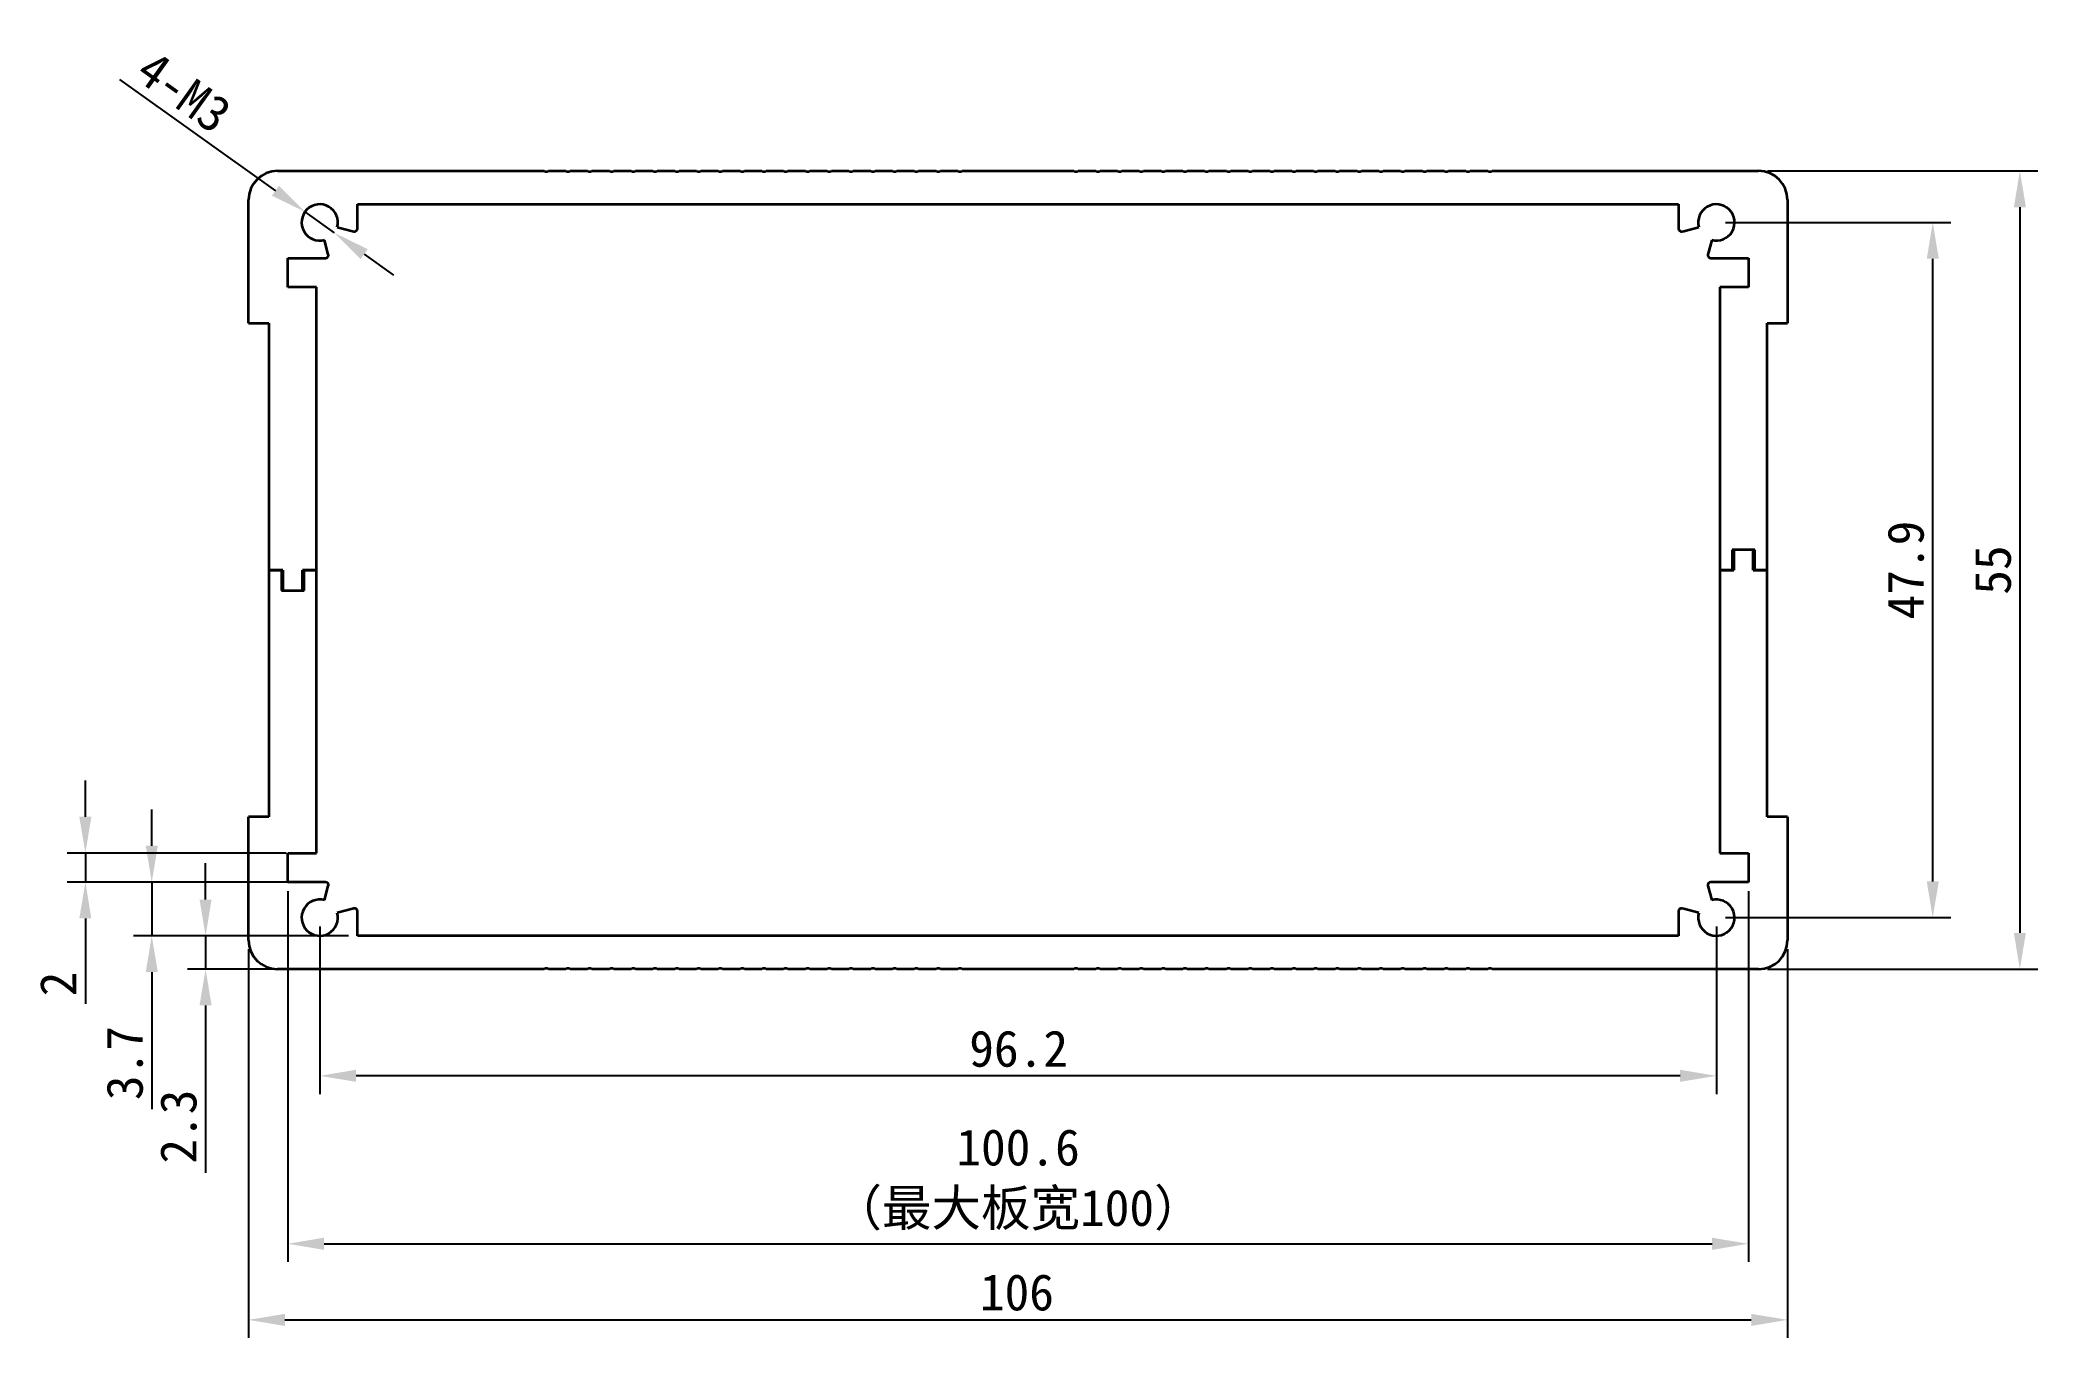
# Model space of a CAD drawing. Header units: millimetres. Extents: x 68 to 205, y 78 to 167.
import ezdxf

# ---------------------------------------------------------------- set-up
doc = ezdxf.new("R2010")
doc.units = ezdxf.units.MM
doc.header["$PDSIZE"] = -1
doc.layers.add('文字层', color=30, linetype='Continuous', lineweight=25)
doc.layers.add('细实线层', color=7, linetype='Continuous')
doc.styles.get("Standard").update_dxf_attribs({"font": 'simhei.ttf'})
doc.dimstyles.new('ISO-25', dxfattribs={"dimtxt": 2.5, "dimasz": 2.5, "dimexe": 1.25, "dimexo": 0.625, "dimtad": 1, "dimdec": 1, "dimdsep": 46, "dimtxsty": 'Standard', "dimcen": 2.5, "dimadec": 0, "dimazin": 0, "dimtfac": 1, "dimtdec": 1, "dimtmove": 0, "dimatfit": 3, "dimfxl": 1, "dimarcsym": 0})

# ---------------------------------------------------------------- blocks, each defined once
blk = doc.blocks.new('_D')
at = {"layer": 'Defpoints', "color": 0}
for p in [(86.9, 106.9), (183.1, 106.9), (86.9, 96)]:
    blk.add_point(p, dxfattribs=at)
at = {"layer": '细实线层', "color": 0, "lineweight": -2}
for p, q in [((86.9, 106.28), (86.9, 94.75)), ((183.1, 106.28), (183.1, 94.75)), ((180.6, 96), (89.4, 96))]:
    blk.add_line(p, q, dxfattribs=at)
at = {"layer": '细实线层', "color": 0}
for points in [[(89.4, 96.42), (89.4, 95.59), (86.9, 96)], [(180.6, 96.42), (180.6, 95.59), (183.1, 96)]]:
    blk.add_solid(points, dxfattribs=at)
at = {"layer": '细实线层', "color": 0, "insert": (135.04, 99.13), "char_height": 2.5, "attachment_point": 2}
blk.add_mtext('96.2', dxfattribs=at)
blk = doc.blocks.new('_D_1')
at = {"layer": 'Defpoints', "color": 0}
for p in [(183.1, 154.8), (198, 154.8), (183.1, 106.9)]:
    blk.add_point(p, dxfattribs=at)
at = {"layer": '细实线层', "color": 0, "lineweight": -2}
for p, q in [((183.73, 154.8), (199.25, 154.8)), ((198, 109.4), (198, 152.3)), ((183.73, 106.9), (199.25, 106.9))]:
    blk.add_line(p, q, dxfattribs=at)
at = {"layer": '细实线层', "color": 0}
for points in [[(197.59, 152.3), (198.42, 152.3), (198, 154.8)], [(197.59, 109.4), (198.42, 109.4), (198, 106.9)]]:
    blk.add_solid(points, dxfattribs=at)
at = {"layer": '细实线层', "color": 0, "insert": (194.88, 130.85), "char_height": 2.5, "attachment_point": 2, "rotation": 90}
blk.add_mtext('47.9', dxfattribs=at)
blk = doc.blocks.new('_D_2')
at = {"layer": 'Defpoints', "color": 0}
for p in [(186, 158.35), (186, 103.35), (204, 103.35)]:
    blk.add_point(p, dxfattribs=at)
at = {"layer": '细实线层', "color": 0, "lineweight": -2}
for p, q in [((186.63, 158.35), (205.25, 158.35)), ((204, 155.85), (204, 105.85)), ((186.63, 103.35), (205.25, 103.35))]:
    blk.add_line(p, q, dxfattribs=at)
at = {"layer": '细实线层', "color": 0}
for points in [[(203.59, 155.85), (204.42, 155.85), (204, 158.35)], [(203.59, 105.85), (204.42, 105.85), (204, 103.35)]]:
    blk.add_solid(points, dxfattribs=at)
at = {"layer": '细实线层', "color": 0, "insert": (200.88, 130.85), "char_height": 2.5, "attachment_point": 2, "rotation": 90}
blk.add_mtext('55', dxfattribs=at)
blk = doc.blocks.new('_D_3')
at = {"layer": 'Defpoints', "color": 0}
for p in [(82, 105.35), (188, 105.35), (188, 79.19)]:
    blk.add_point(p, dxfattribs=at)
at = {"layer": '细实线层', "color": 0, "lineweight": -2}
for p, q in [((82, 104.73), (82, 77.94)), ((188, 104.73), (188, 77.94)), ((84.5, 79.19), (185.5, 79.19))]:
    blk.add_line(p, q, dxfattribs=at)
at = {"layer": '细实线层', "color": 0}
for points in [[(84.5, 79.6), (84.5, 78.77), (82, 79.19)], [(185.5, 79.6), (185.5, 78.77), (188, 79.19)]]:
    blk.add_solid(points, dxfattribs=at)
at = {"layer": '细实线层', "color": 0, "insert": (134.92, 82.34), "char_height": 2.5, "attachment_point": 2}
blk.add_mtext('106', dxfattribs=at)
blk = doc.blocks.new('_D_4')
at = {"layer": 'Defpoints', "color": 0}
for p in [(85.89, 155.53), (87.92, 154.08)]:
    blk.add_point(p, dxfattribs=at)
at = {"layer": '细实线层', "color": 0, "lineweight": -2}
for p, q in [((73.11, 164.65), (83.85, 156.98)), ((87.92, 154.08), (85.89, 155.53)), ((89.96, 152.62), (91.99, 151.17))]:
    blk.add_line(p, q, dxfattribs=at)
at = {"layer": '细实线层', "color": 0}
for points in [[(84.09, 157.32), (83.61, 156.64), (85.89, 155.53)], [(90.2, 152.96), (89.71, 152.28), (87.92, 154.08)]]:
    blk.add_solid(points, dxfattribs=at)
at = {"layer": '细实线层', "color": 0, "insert": (77.55, 163.79), "char_height": 2.5, "attachment_point": 5, "rotation": 324.4644}
blk.add_mtext('4-M3', dxfattribs=at)
blk = doc.blocks.new('_D_6')
at = {"layer": 'Defpoints', "color": 0}
for p in [(89.5, 105.65), (79.04, 103.35), (102.35, 103.35)]:
    blk.add_point(p, dxfattribs=at)
at = {"layer": '细实线层', "color": 0, "lineweight": -2}
for p, q in [((79.04, 108.15), (79.04, 110.65)), ((88.88, 105.65), (77.79, 105.65)), ((79.04, 105.65), (79.04, 103.35)), ((101.73, 103.35), (77.79, 103.35)), ((79.04, 100.85), (79.04, 89.32))]:
    blk.add_line(p, q, dxfattribs=at)
at = {"layer": '细实线层', "color": 0}
for points in [[(78.62, 108.15), (79.45, 108.15), (79.04, 105.65)], [(78.62, 100.85), (79.45, 100.85), (79.04, 103.35)]]:
    blk.add_solid(points, dxfattribs=at)
at = {"layer": '细实线层', "color": 0, "insert": (75.91, 92.5), "char_height": 2.5, "attachment_point": 2, "rotation": 90}
blk.add_mtext('2.3', dxfattribs=at)
blk = doc.blocks.new('_D_7')
at = {"layer": 'Defpoints', "color": 0}
for p in [(87.3, 109.35), (75.33, 105.65), (89.5, 105.65)]:
    blk.add_point(p, dxfattribs=at)
at = {"layer": '细实线层', "color": 0, "lineweight": -2}
for p, q in [((75.33, 111.85), (75.33, 114.35)), ((86.67, 109.35), (74.08, 109.35)), ((75.33, 109.35), (75.33, 105.65)), ((88.88, 105.65), (74.08, 105.65)), ((75.33, 103.15), (75.33, 93.7))]:
    blk.add_line(p, q, dxfattribs=at)
at = {"layer": '细实线层', "color": 0}
for points in [[(74.92, 111.85), (75.75, 111.85), (75.33, 109.35)], [(74.92, 103.15), (75.75, 103.15), (75.33, 105.65)]]:
    blk.add_solid(points, dxfattribs=at)
at = {"layer": '细实线层', "color": 0, "insert": (72.21, 96.88), "char_height": 2.5, "attachment_point": 2, "rotation": 90}
blk.add_mtext('3.7', dxfattribs=at)
blk = doc.blocks.new('_D_8')
at = {"layer": 'Defpoints', "color": 0}
for p in [(70.76, 111.35), (85.2, 111.35), (85.2, 109.35)]:
    blk.add_point(p, dxfattribs=at)
at = {"layer": '细实线层', "color": 0, "lineweight": -2}
for p, q in [((70.76, 113.85), (70.76, 116.35)), ((84.58, 111.35), (69.51, 111.35)), ((70.76, 111.35), (70.76, 109.35)), ((84.58, 109.35), (69.51, 109.35)), ((70.76, 106.85), (70.76, 100.97))]:
    blk.add_line(p, q, dxfattribs=at)
at = {"layer": '细实线层', "color": 0}
for points in [[(70.34, 113.85), (71.17, 113.85), (70.76, 111.35)], [(70.34, 106.85), (71.17, 106.85), (70.76, 109.35)]]:
    blk.add_solid(points, dxfattribs=at)
at = {"layer": '细实线层', "color": 0, "insert": (67.63, 102.33), "char_height": 2.5, "attachment_point": 2, "rotation": 90}
blk.add_mtext('2', dxfattribs=at)
blk = doc.blocks.new('*D12')
at = {"layer": 'Defpoints', "color": 0}
for p in [(84.7, 109.35), (185.3, 109.35), (185.3, 84.43)]:
    blk.add_point(p, dxfattribs=at)
at = {"layer": '文字层', "color": 0, "lineweight": -2}
for p, q in [((84.7, 108.73), (84.7, 83.18)), ((185.3, 108.73), (185.3, 83.18)), ((87.2, 84.43), (182.8, 84.43))]:
    blk.add_line(p, q, dxfattribs=at)
at = {"layer": '文字层', "color": 0}
for points in [[(87.2, 84.85), (87.2, 84.01), (84.7, 84.43)], [(182.8, 84.85), (182.8, 84.01), (185.3, 84.43)]]:
    blk.add_solid(points, dxfattribs=at)
at = {"layer": '文字层', "color": 0, "insert": (135, 88.83), "char_height": 2.5, "attachment_point": 5}
blk.add_mtext('100.6\\P（最大板宽100）', dxfattribs=at)

msp = doc.modelspace()

# ---------------------------------------------------------------- linework, layer by layer
at = {"color": 7, "linetype": 'Continuous', "lineweight": 35}
for p, q in [((84, 158.35), (102.35, 158.35)), ((102.65, 158.35), (103.85, 158.35)), ((104.15, 158.35), (105.35, 158.35)), ((105.65, 158.35), (106.85, 158.35)), ((107.15, 158.35), (108.35, 158.35)), ((108.65, 158.35), (109.85, 158.35)), ((110.15, 158.35), (111.35, 158.35)), ((111.65, 158.35), (112.85, 158.35)), ((113.15, 158.35), (114.35, 158.35)), ((114.65, 158.35), (115.85, 158.35)), ((116.15, 158.35), (117.35, 158.35)), ((117.65, 158.35), (118.85, 158.35)), ((119.15, 158.35), (120.35, 158.35)), ((120.65, 158.35), (121.85, 158.35)), ((122.15, 158.35), (123.35, 158.35)), ((123.65, 158.35), (124.85, 158.35)), ((125.15, 158.35), (126.35, 158.35)), ((126.65, 158.35), (127.85, 158.35)), ((128.15, 158.35), (129.35, 158.35)), ((129.65, 158.35), (130.85, 158.35)), ((131.15, 158.35), (138.85, 158.35)), ((139.15, 158.35), (140.35, 158.35)), ((140.65, 158.35), (141.85, 158.35)), ((142.15, 158.35), (143.35, 158.35)), ((143.65, 158.35), (144.85, 158.35)), ((145.15, 158.35), (146.35, 158.35)), ((146.65, 158.35), (147.85, 158.35)), ((148.15, 158.35), (149.35, 158.35)), ((149.65, 158.35), (150.85, 158.35)), ((151.15, 158.35), (152.35, 158.35)), ((152.65, 158.35), (153.85, 158.35)), ((154.15, 158.35), (155.35, 158.35)), ((155.65, 158.35), (156.85, 158.35)), ((157.15, 158.35), (158.35, 158.35)), ((158.65, 158.35), (159.85, 158.35)), ((160.15, 158.35), (161.35, 158.35)), ((161.65, 158.35), (162.85, 158.35)), ((163.15, 158.35), (164.35, 158.35)), ((164.65, 158.35), (165.85, 158.35)), ((166.15, 158.35), (167.35, 158.35)), ((167.65, 158.35), (186, 158.35)), ((82, 147.85), (82, 156.35)), ((89.5, 156.05), (180.5, 156.05)), ((89.5, 154.37), (89.5, 156.05)), ((180.5, 156.05), (180.5, 154.37)), ((188, 156.35), (188, 147.85)), ((88.11, 154.48), (89.25, 154.17)), ((180.76, 154.17), (181.9, 154.48)), ((87.49, 152.6), (87.23, 153.59)), ((182.78, 153.59), (182.52, 152.6)), ((84.7, 152.35), (87.3, 152.35)), ((84.7, 150.35), (84.7, 152.35)), ((182.71, 152.35), (185.3, 152.35)), ((185.3, 152.35), (185.3, 150.35)), ((86.68, 150.35), (84.7, 150.35)), ((86.68, 130.85), (86.68, 150.35)), ((183.33, 150.35), (183.33, 130.85)), ((185.3, 150.35), (183.33, 150.35)), ((82, 147.85), (83.4, 147.85)), ((83.4, 147.85), (83.4, 130.85)), ((186.6, 147.85), (188, 147.85)), ((186.6, 130.85), (186.6, 147.85)), ((185.74, 132.25), (184.19, 132.25)), ((184.19, 132.25), (184.19, 130.85)), ((184.29, 132.25), (184.29, 130.85)), ((185.64, 132.25), (184.29, 132.25)), ((185.64, 130.85), (185.64, 132.25)), ((185.74, 130.85), (185.74, 132.25)), ((83.4, 130.85), (83.4, 113.85)), ((83.4, 130.85), (84.27, 130.85)), ((84.37, 130.85), (83.4, 130.85)), ((84.27, 130.85), (84.27, 129.45)), ((84.37, 130.85), (84.37, 129.45)), ((85.72, 129.45), (85.72, 130.85)), ((86.68, 130.85), (85.72, 130.85)), ((85.82, 129.45), (85.82, 130.85)), ((85.82, 130.85), (86.68, 130.85)), ((86.68, 111.35), (86.68, 130.85)), ((183.33, 130.85), (183.33, 111.35)), ((183.33, 130.85), (184.29, 130.85)), ((184.19, 130.85), (183.33, 130.85)), ((185.64, 130.85), (186.6, 130.85)), ((186.6, 130.85), (185.74, 130.85)), ((186.6, 113.85), (186.6, 130.85)), ((84.27, 129.45), (85.82, 129.45)), ((84.37, 129.45), (85.72, 129.45)), ((83.4, 113.85), (82, 113.85)), ((82, 105.35), (82, 113.85)), ((188, 113.85), (186.6, 113.85)), ((188, 113.85), (188, 105.35)), ((84.7, 111.35), (86.68, 111.35)), ((84.7, 109.35), (84.7, 111.35)), ((183.33, 111.35), (185.3, 111.35)), ((185.3, 111.35), (185.3, 109.35)), ((87.3, 109.35), (84.7, 109.35)), ((87.23, 108.11), (87.49, 109.1)), ((182.52, 109.1), (182.78, 108.11)), ((185.3, 109.35), (182.71, 109.35)), ((89.25, 107.53), (88.11, 107.23)), ((181.9, 107.23), (180.76, 107.53)), ((89.5, 105.65), (89.5, 107.34)), ((180.5, 107.34), (180.5, 105.65)), ((180.5, 105.65), (89.5, 105.65)), ((102.35, 103.35), (84, 103.35)), ((103.85, 103.35), (102.65, 103.35)), ((105.35, 103.35), (104.15, 103.35)), ((106.85, 103.35), (105.65, 103.35)), ((108.35, 103.35), (107.15, 103.35)), ((109.85, 103.35), (108.65, 103.35)), ((111.35, 103.35), (110.15, 103.35)), ((112.85, 103.35), (111.65, 103.35)), ((114.35, 103.35), (113.15, 103.35)), ((115.85, 103.35), (114.65, 103.35)), ((117.35, 103.35), (116.15, 103.35)), ((118.85, 103.35), (117.65, 103.35)), ((120.35, 103.35), (119.15, 103.35)), ((121.85, 103.35), (120.65, 103.35)), ((123.35, 103.35), (122.15, 103.35)), ((124.85, 103.35), (123.65, 103.35)), ((126.35, 103.35), (125.15, 103.35)), ((127.85, 103.35), (126.65, 103.35)), ((129.35, 103.35), (128.15, 103.35)), ((130.85, 103.35), (129.65, 103.35)), ((138.85, 103.35), (131.15, 103.35)), ((140.35, 103.35), (139.15, 103.35)), ((141.85, 103.35), (140.65, 103.35)), ((143.35, 103.35), (142.15, 103.35)), ((144.85, 103.35), (143.65, 103.35)), ((146.35, 103.35), (145.15, 103.35)), ((147.85, 103.35), (146.65, 103.35)), ((149.35, 103.35), (148.15, 103.35)), ((150.85, 103.35), (149.65, 103.35)), ((152.35, 103.35), (151.15, 103.35)), ((153.85, 103.35), (152.65, 103.35)), ((155.35, 103.35), (154.15, 103.35)), ((156.85, 103.35), (155.65, 103.35)), ((158.35, 103.35), (157.15, 103.35)), ((159.85, 103.35), (158.65, 103.35)), ((161.35, 103.35), (160.15, 103.35)), ((162.85, 103.35), (161.65, 103.35)), ((164.35, 103.35), (163.15, 103.35)), ((165.85, 103.35), (164.65, 103.35)), ((167.35, 103.35), (166.15, 103.35)), ((186, 103.35), (167.65, 103.35))]:
    msp.add_line(p, q, dxfattribs=at)
for centre, radius, start, end in [((84, 156.35), 2, 90, 180), ((102.5, 158.55), 0.25, 233.1301, 306.8699), ((104, 158.55), 0.25, 233.1301, 306.8699), ((105.5, 158.55), 0.25, 233.1301, 306.8699), ((107, 158.55), 0.25, 233.1301, 306.8699), ((108.5, 158.55), 0.25, 233.1301, 306.8699), ((110, 158.55), 0.25, 233.1301, 306.8699), ((111.5, 158.55), 0.25, 233.1301, 306.8699), ((113, 158.55), 0.25, 233.1301, 306.8699), ((114.5, 158.55), 0.25, 233.1301, 306.8699), ((116, 158.55), 0.25, 233.1301, 306.8699), ((117.5, 158.55), 0.25, 233.1301, 306.8699), ((119, 158.55), 0.25, 233.1301, 306.8699), ((120.5, 158.55), 0.25, 233.1301, 306.8699), ((122, 158.55), 0.25, 233.1301, 306.8699), ((123.5, 158.55), 0.25, 233.1301, 306.8699), ((125, 158.55), 0.25, 233.1301, 306.8699), ((126.5, 158.55), 0.25, 233.1301, 306.8699), ((128, 158.55), 0.25, 233.1301, 306.8699), ((129.5, 158.55), 0.25, 233.1301, 306.8699), ((131, 158.55), 0.25, 233.1301, 306.8699), ((139, 158.55), 0.25, 233.1301, 306.8699), ((140.5, 158.55), 0.25, 233.1301, 306.8699), ((142, 158.55), 0.25, 233.1301, 306.8699), ((143.5, 158.55), 0.25, 233.1301, 306.8699), ((145, 158.55), 0.25, 233.1301, 306.8699), ((146.5, 158.55), 0.25, 233.1301, 306.8699), ((148, 158.55), 0.25, 233.1301, 306.8699), ((149.5, 158.55), 0.25, 233.1301, 306.8699), ((151, 158.55), 0.25, 233.1301, 306.8699), ((152.5, 158.55), 0.25, 233.1301, 306.8699), ((154, 158.55), 0.25, 233.1301, 306.8699), ((155.5, 158.55), 0.25, 233.1301, 306.8699), ((157, 158.55), 0.25, 233.1301, 306.8699), ((158.5, 158.55), 0.25, 233.1301, 306.8699), ((160, 158.55), 0.25, 233.1301, 306.8699), ((161.5, 158.55), 0.25, 233.1301, 306.8699), ((163, 158.55), 0.25, 233.1301, 306.8699), ((164.5, 158.55), 0.25, 233.1301, 306.8699), ((166, 158.55), 0.25, 233.1301, 306.8699), ((167.5, 158.55), 0.25, 233.1301, 306.8699), ((186, 156.35), 2, 0, 90), ((86.9, 154.8), 1.25, 345, 285), ((183.1, 154.8), 1.25, 255, 195), ((89.3, 154.37), 0.2, 255, 0), ((180.7, 154.37), 0.2, 180, 285), ((87.3, 152.55), 0.2, 270, 15), ((182.71, 152.55), 0.2, 165, 270), ((87.3, 109.15), 0.2, 345, 90), ((182.71, 109.15), 0.2, 90, 195), ((86.9, 106.9), 1.25, 75, 15), ((89.3, 107.34), 0.2, 0, 105), ((180.7, 107.34), 0.2, 75, 180), ((183.1, 106.9), 1.25, 165, 105), ((84, 105.35), 2, 180, 270), ((186, 105.35), 2, 270, 0), ((102.5, 103.15), 0.25, 53.1301, 126.8699), ((104, 103.15), 0.25, 53.1301, 126.8699), ((105.5, 103.15), 0.25, 53.1301, 126.8699), ((107, 103.15), 0.25, 53.1301, 126.8699), ((108.5, 103.15), 0.25, 53.1301, 126.8699), ((110, 103.15), 0.25, 53.1301, 126.8699), ((111.5, 103.15), 0.25, 53.1301, 126.8699), ((113, 103.15), 0.25, 53.1301, 126.8699), ((114.5, 103.15), 0.25, 53.1301, 126.8699), ((116, 103.15), 0.25, 53.1301, 126.8699), ((117.5, 103.15), 0.25, 53.1301, 126.8699), ((119, 103.15), 0.25, 53.1301, 126.8699), ((120.5, 103.15), 0.25, 53.1301, 126.8699), ((122, 103.15), 0.25, 53.1301, 126.8699), ((123.5, 103.15), 0.25, 53.1301, 126.8699), ((125, 103.15), 0.25, 53.1301, 126.8699), ((126.5, 103.15), 0.25, 53.1301, 126.8699), ((128, 103.15), 0.25, 53.1301, 126.8699), ((129.5, 103.15), 0.25, 53.1301, 126.8699), ((131, 103.15), 0.25, 53.1301, 126.8699), ((139, 103.15), 0.25, 53.1301, 126.8699), ((140.5, 103.15), 0.25, 53.1301, 126.8699), ((142, 103.15), 0.25, 53.1301, 126.8699), ((143.5, 103.15), 0.25, 53.1301, 126.8699), ((145, 103.15), 0.25, 53.1301, 126.8699), ((146.5, 103.15), 0.25, 53.1301, 126.8699), ((148, 103.15), 0.25, 53.1301, 126.8699), ((149.5, 103.15), 0.25, 53.1301, 126.8699), ((151, 103.15), 0.25, 53.1301, 126.8699), ((152.5, 103.15), 0.25, 53.1301, 126.8699), ((154, 103.15), 0.25, 53.1301, 126.8699), ((155.5, 103.15), 0.25, 53.1301, 126.8699), ((157, 103.15), 0.25, 53.1301, 126.8699), ((158.5, 103.15), 0.25, 53.1301, 126.8699), ((160, 103.15), 0.25, 53.1301, 126.8699), ((161.5, 103.15), 0.25, 53.1301, 126.8699), ((163, 103.15), 0.25, 53.1301, 126.8699), ((164.5, 103.15), 0.25, 53.1301, 126.8699), ((166, 103.15), 0.25, 53.1301, 126.8699), ((167.5, 103.15), 0.25, 53.1301, 126.8699)]:
    msp.add_arc(centre, radius, start, end, dxfattribs=at)

# ---------------------------------------------------------------- dimensions: what is measured, and where the dimension line sits
at = {"layer": '文字层'}
dim = msp.add_linear_dim(base=(185.3, 84.43), p1=(84.7, 109.35), p2=(185.3, 109.35), angle=180, text='<>\\P（最大板宽100）', dimstyle='ISO-25', dxfattribs=at)
dim.commit()
dim.dimension.update_dxf_attribs({"geometry": '*D12', "text_midpoint": (135, 88.83)})
at = {"layer": '细实线层'}
dim = msp.add_diameter_dim_2p(p1=(87.92, 154.08), p2=(85.89, 155.53), text='4-M3', dimstyle='ISO-25', dxfattribs=at)
dim.commit()
dim.dimension.update_dxf_attribs({"geometry": '_D_4', "text_midpoint": (76.46, 162.26), "dimtype": 163})
for base, p1, p2, picture, middle in [((204, 103.35), (186, 158.35), (186, 103.35), '_D_2', (204, 130.85)), ((198, 154.8), (183.1, 106.9), (183.1, 154.8), '_D_1', (198, 130.85)), ((70.76, 111.35), (85.2, 109.35), (85.2, 111.35), '_D_8', (70.76, 102.33)), ((75.33, 105.65), (87.3, 109.35), (89.5, 105.65), '_D_7', (75.33, 96.88)), ((79.04, 103.35), (89.5, 105.65), (102.35, 103.35), '_D_6', (79.04, 92.5))]:
    dim = msp.add_linear_dim(base=base, p1=p1, p2=p2, angle=90, dimstyle='ISO-25', dxfattribs=at)
    dim.commit()
    dim.dimension.update_dxf_attribs({"geometry": picture, "text_midpoint": middle, "dimtype": 160})
for base, p1, p2, picture, middle in [((86.9, 96), (183.1, 106.9), (86.9, 106.9), '_D', (135.04, 96)), ((188, 79.19), (82, 105.35), (188, 105.35), '_D_3', (134.92, 79.19))]:
    dim = msp.add_linear_dim(base=base, p1=p1, p2=p2, dimstyle='ISO-25', dxfattribs=at)
    dim.commit()
    dim.dimension.update_dxf_attribs({"geometry": picture, "text_midpoint": middle, "dimtype": 160})

doc.saveas('drawing.dxf')
